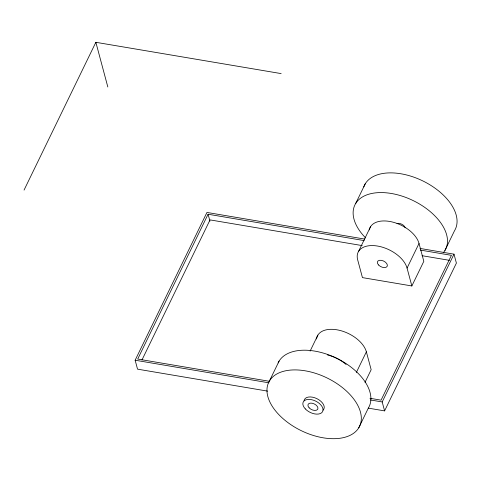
<?xml version="1.0" encoding="UTF-8"?>
<svg xmlns="http://www.w3.org/2000/svg" width="481" height="481" viewBox="0 0 481 481"><rect width="100%" height="100%" fill="white"/><g stroke="black" fill="none" stroke-linecap="round" stroke-linejoin="round"><path stroke-width="0.72" d="M24.05 190.085L95.857 42.304L281.151 73.599M267.719 391.143L137.536 369.155L135.143 360.221L206.95 212.44L364.502 239.051M364.153 240.59L208.081 214.231L137.71 359.054L269.372 381.289M141.931 360.053L210.035 219.895L362.247 245.605M269.534 380.778L279.106 361.075M355.7 203.445L365.277 183.742M310.113 351.088L317.875 335.107M358.567 251.371L370.532 226.737M356.343 372.468L366.372 351.833A26.924 15.657 25.9 0 0 340.145 330.483A26.924 15.657 25.9 0 0 316.564 339.003M407.058 268.091A26.924 15.657 25.9 0 0 377.567 246.05A26.924 15.657 25.9 0 0 357.648 259.746L362.44 277.615L411.85 285.961L407.058 268.091L419.029 243.458A26.924 15.657 25.9 0 0 393.344 222.258A26.924 15.657 25.9 0 0 369.318 229.942M365.013 382.347L371.158 369.703L366.372 351.833M411.85 285.961L423.815 261.333L419.029 243.458M358.742 427.831A50.487 29.353 25.9 0 0 305.158 370.803A50.487 29.353 25.9 0 0 278.511 414.285A50.487 29.353 25.9 0 0 358.742 427.831L368.32 408.128A50.487 29.353 25.9 0 0 337.506 358.676A50.487 29.353 25.9 0 0 278.126 362.921M444.913 250.499L454.485 230.796A50.487 29.353 25.9 0 0 422.589 180.814A50.487 29.353 25.9 0 0 363.768 186.887M368.32 408.135L384.59 410.882L382.197 401.948L454.004 254.166L419.979 248.424M384.59 410.882L456.397 263.101L454.004 254.166M420.37 250.084L451.431 255.333L381.06 400.156L369.967 398.28M422.102 255.712L449.44 260.329M135.143 360.221L269.023 382.834M370.364 399.945L382.197 401.948M208.081 214.231L209.932 221.14M95.857 42.304L107.828 86.977M304.052 400.829A10.816 6.289 25.9 0 1 317.015 398.713A10.816 6.289 25.9 0 1 322.979 410.203M327.513 354.954A26.924 15.657 25.9 0 1 346.104 364.478M365.644 237.951A50.487 29.353 25.9 0 1 363.991 196.104A50.487 29.353 25.9 0 1 425.366 207.828A50.487 29.353 25.9 0 1 443.254 252.778M397.005 223.461A5.387 3.133 25.9 0 1 405.249 227.808M309.139 407.834A5.387 3.133 25.9 0 0 317.7 409.277A5.387 3.133 25.9 0 0 311.983 403.192A5.387 3.133 25.9 0 0 309.139 407.834M305.309 408.904A10.816 6.289 25.9 0 0 322.498 411.808A10.816 6.289 25.9 0 0 311.021 399.591A10.816 6.289 25.9 0 0 305.309 408.904M378.553 264.983A5.387 3.133 25.9 0 0 387.115 266.426A5.387 3.133 25.9 0 0 381.397 260.341A5.387 3.133 25.9 0 0 378.553 264.983"/></g></svg>
